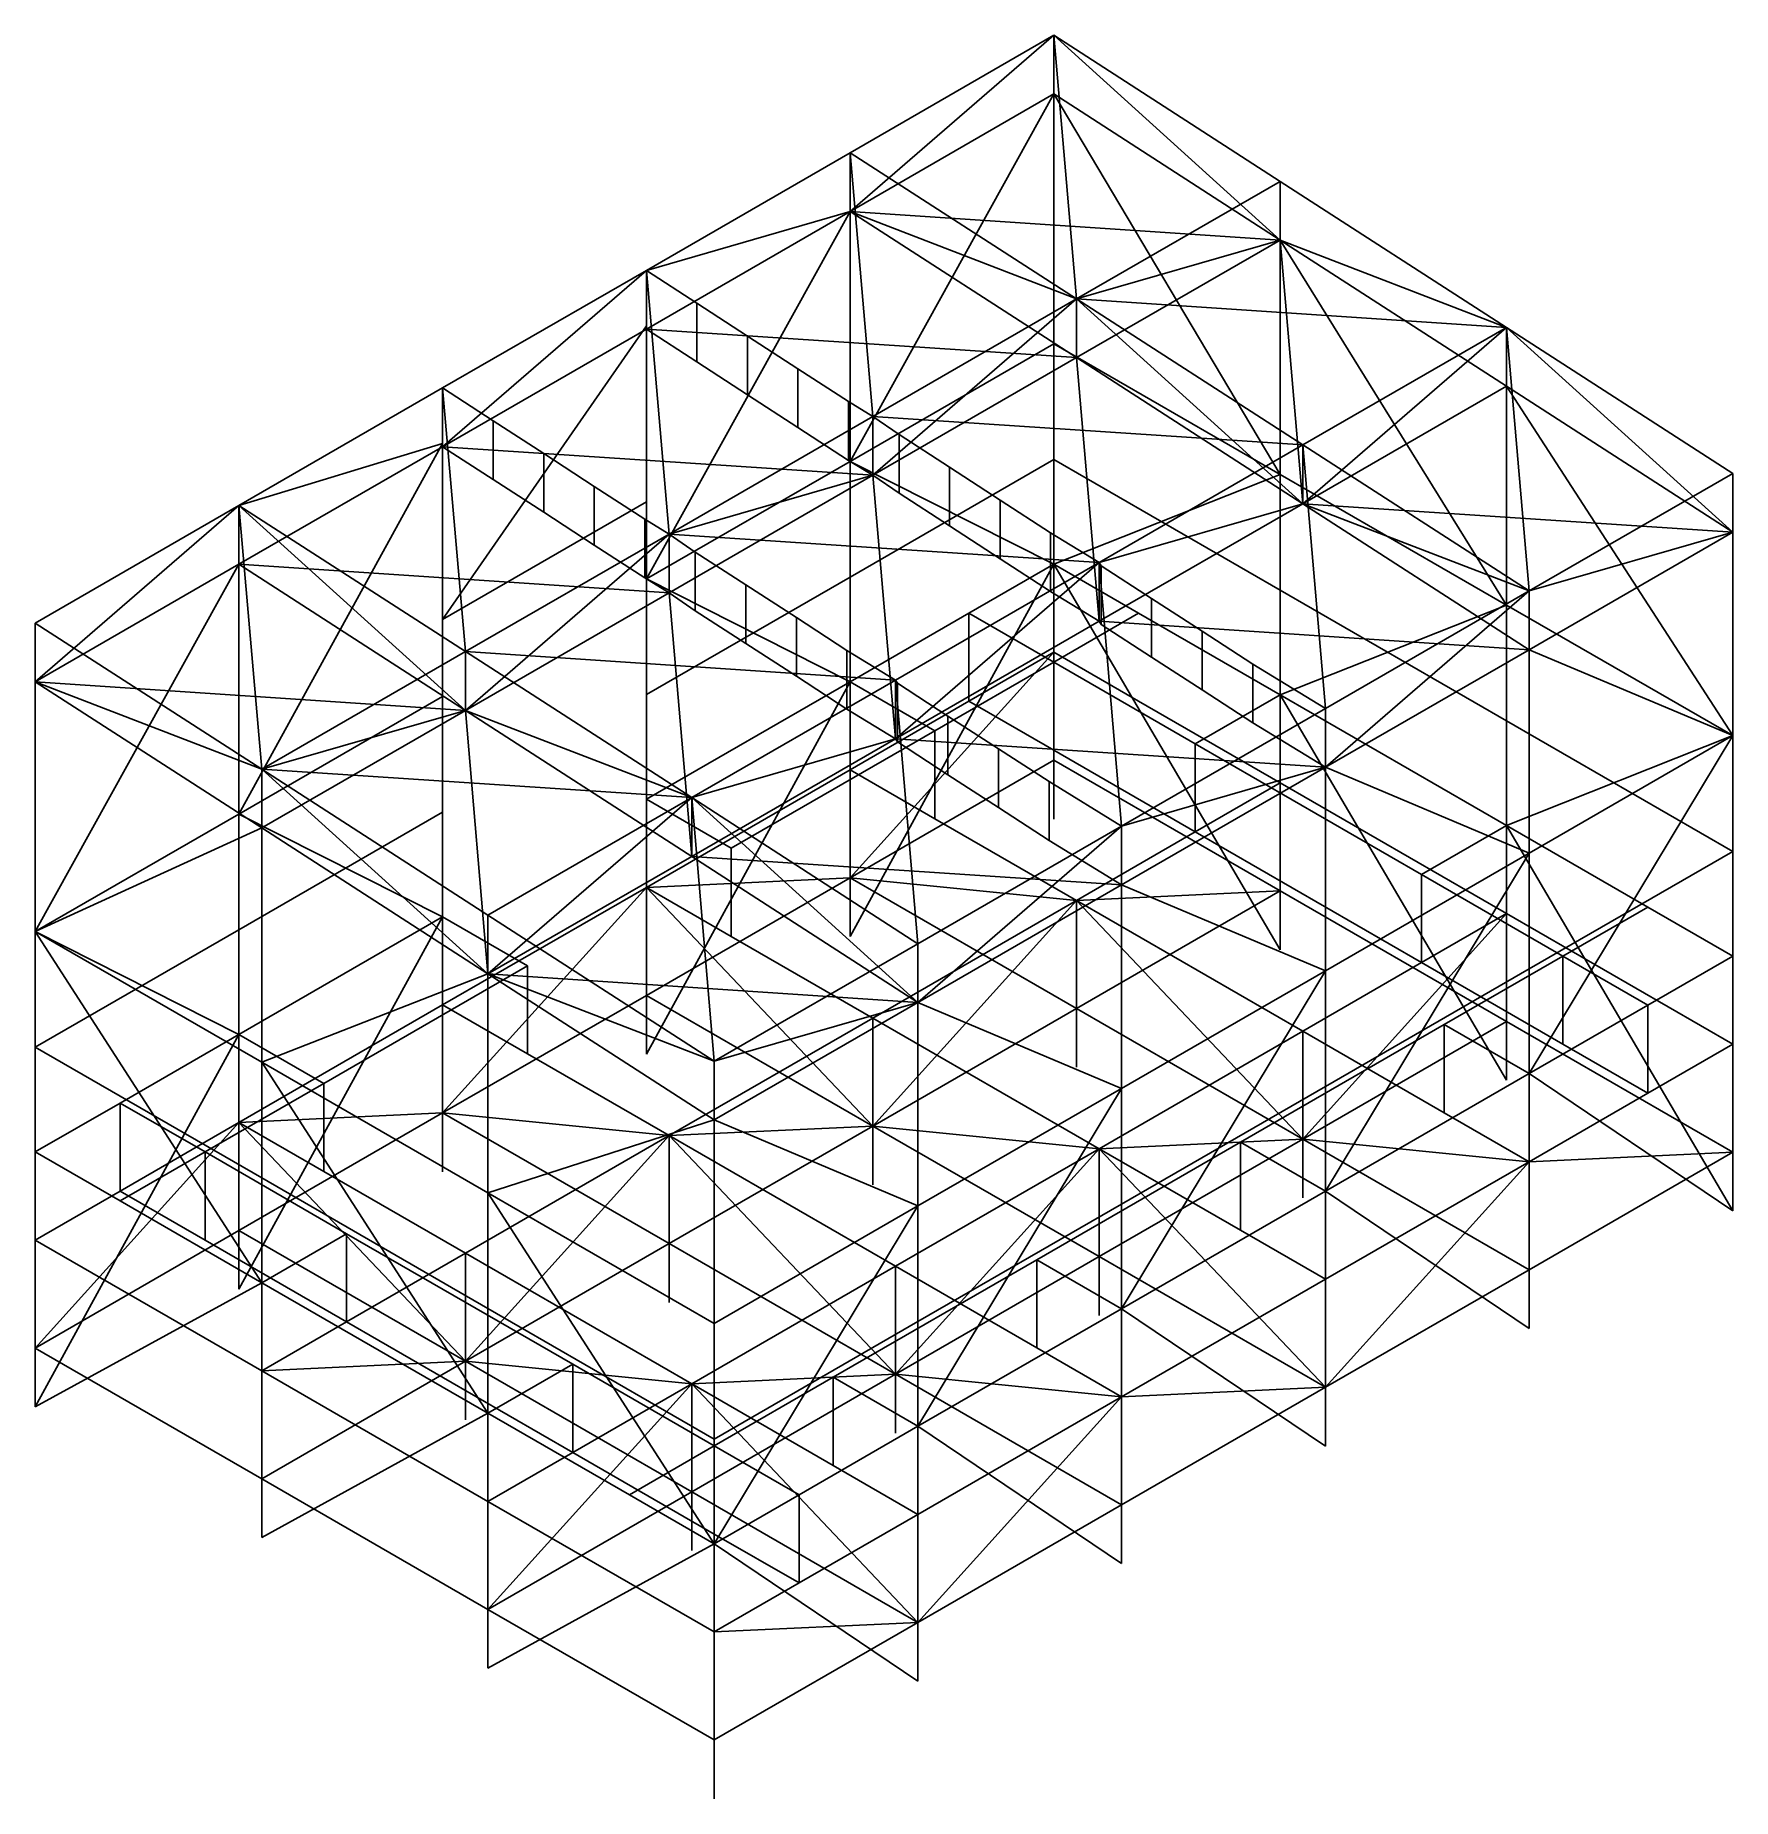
# Model space of a CAD drawing. Header units: millimetres. Extents: x -4330 to 4330, y -4500 to 4500.
import ezdxf

# ---------------------------------------------------------------- set-up
doc = ezdxf.new("R2010")
doc.units = ezdxf.units.MM
doc.layers.add('PIPES', color=5, linetype='CONTINUOUS')

msp = doc.modelspace()

# ---------------------------------------------------------------- linework, layer by layer
at = {"layer": 'PIPES'}
for p, q in [((-173.205081, 3900.005), (866.025404, 4500.005)), ((-173.205081, 3600.385), (866.025404, 4500.005)), ((2021.303292, 3754.285), (866.025404, 4500.005)), ((866.025404, 4200.385), (866.025404, 4500.005)), ((2021.303292, 3454.665), (866.025404, 4500.005)), ((982.081468, 3154.29), (866.025404, 4500.005)), ((-173.205081, 3600.385), (866.025404, 4200.385)), ((866.025404, 4200.385), (-173.205081, 2325.535)), ((866.025404, 2925.535), (866.025404, 4200.385)), ((2021.303292, 3454.665), (866.025404, 4200.385)), ((866.025404, 4200.385), (2021.303292, 2258.535)), ((-1212.435565, 3300.005), (-173.205081, 3900.005)), ((-173.205081, 3600.385), (-173.205081, 3900.005)), ((982.081468, 3154.29), (-173.205081, 3900.005)), ((-57.157677, 2554.285), (-173.205081, 3900.005)), ((982.081468, 3154.29), (2021.303292, 3754.285)), ((3175.715156, 3009.055), (2021.303292, 3754.285)), ((2021.303292, 3454.665), (2021.303292, 3754.285)), ((-1212.435565, 3000.385), (-173.205081, 3600.385)), ((-173.205081, 3600.385), (-1212.435565, 1725.535)), ((-1212.435565, 3300.005), (-173.205081, 3600.385)), ((-173.205081, 2325.535), (-173.205081, 3600.385)), ((982.081468, 2854.67), (-173.205081, 3600.385)), ((982.081468, 3154.29), (-173.205081, 3600.385)), ((2021.303292, 3454.665), (-173.205081, 3600.385)), ((982.081468, 2854.67), (2021.303292, 3454.665)), ((982.081468, 3154.29), (2021.303292, 3454.665)), ((2021.303292, 2258.535), (2021.303292, 3454.665)), ((3175.715156, 2709.435), (2021.303292, 3454.665)), ((2021.303292, 3454.665), (3175.715156, 1592.035)), ((3175.715156, 3009.055), (2021.303292, 3454.665)), ((2136.493331, 2109.44), (2021.303292, 3454.665)), ((-2251.66605, 2700.005), (-1212.435565, 3300.005)), ((-2251.66605, 2400.385), (-1212.435565, 3300.005)), ((-1212.435565, 3016.595), (-1212.435565, 3300.005)), ((-954.637123, 3132.565), (-1212.435565, 3300.005)), ((-1096.388161, 1954.285), (-1212.435565, 3300.005)), ((-57.157677, 2554.285), (982.081468, 3154.29)), ((-57.157677, 2254.665), (982.081468, 3154.29)), ((982.081468, 2854.67), (982.081468, 3154.29)), ((2136.493331, 2409.06), (982.081468, 3154.29)), ((2136.493331, 2109.44), (982.081468, 3154.29)), ((3175.715156, 3009.055), (982.081468, 3154.29)), ((-696.838681, 2965.125), (-954.637123, 3132.565)), ((-954.637123, 3132.565), (-954.637123, 2832.945)), ((-1212.435565, 3016.595), (-2251.66605, 1519.155)), ((-2251.66605, 2400.385), (-1212.435565, 3000.385)), ((-1212.435565, 3000.385), (-1212.435565, 3016.595)), ((-1212.435565, 2119.155), (-1212.435565, 3000.385)), ((-954.637123, 2832.945), (-1212.435565, 3000.385)), ((982.081468, 2854.67), (-1212.435565, 3000.385)), ((2136.493331, 2409.06), (3175.715156, 3009.055)), ((3175.715156, 3009.055), (2136.493331, 2109.44)), ((4330.127019, 2263.835), (3175.715156, 3009.055)), ((3175.715156, 2709.435), (3175.715156, 3009.055)), ((4330.127019, 1964.215), (3175.715156, 3009.055)), ((3290.905195, 1663.84), (3175.715156, 3009.055)), ((-439.031578, 2797.68), (-696.838681, 2965.125)), ((-696.838681, 2965.125), (-696.838681, 2665.505)), ((-173.205081, 2325.535), (866.025404, 2925.535)), ((866.025404, 2335.105), (866.025404, 2925.535)), ((2021.303292, 2258.535), (866.025404, 2925.535)), ((-696.838681, 2665.505), (-954.637123, 2832.945)), ((-181.233136, 2630.24), (-439.031578, 2797.68)), ((-439.031578, 2797.68), (-439.031578, 2498.06)), ((-57.157677, 2254.665), (982.081468, 2854.67)), ((2136.493331, 2109.44), (982.081468, 2854.67)), ((1097.254187, 1509.435), (982.081468, 2854.67)), ((-3290.896534, 2100.005), (-2251.66605, 2700.005)), ((-2251.66605, 2416.595), (-2251.66605, 2700.005)), ((-1993.867608, 2532.565), (-2251.66605, 2700.005)), ((-2135.618646, 1354.285), (-2251.66605, 2700.005)), ((2136.493331, 2109.44), (3175.715156, 2709.435)), ((3175.715156, 1592.035), (3175.715156, 2709.435)), ((4330.127019, 1964.215), (3175.715156, 2709.435)), ((3175.715156, 2709.435), (4330.127019, 925.535)), ((-439.031578, 2498.06), (-696.838681, 2665.505)), ((-181.233136, 2630.24), (-181.233136, 2330.62)), ((-57.157677, 2554.285), (-181.233136, 2630.24)), ((-1736.069165, 2365.125), (-1993.867608, 2532.565)), ((-1993.867608, 2532.565), (-1993.867608, 2232.945)), ((-1096.388161, 1954.285), (-57.157677, 2554.285)), ((76.565306, 2462.81), (-57.157677, 2554.285)), ((-57.157677, 2254.665), (-57.157677, 2554.285)), ((2136.493331, 2409.06), (-57.157677, 2554.285)), ((-181.233136, 2330.62), (-439.031578, 2498.06)), ((334.363748, 2295.37), (76.565306, 2462.81)), ((76.565306, 2462.81), (76.565306, 2163.18)), ((-2251.66605, 2416.595), (-3290.896534, 525.535)), ((-3290.896534, 2100.005), (-2251.66605, 2416.595)), ((-3290.896534, 1800.385), (-2251.66605, 2400.385)), ((-2251.66605, 2400.385), (-2251.66605, 2416.595)), ((-2251.66605, 1519.155), (-2251.66605, 2400.385)), ((-1993.867608, 2232.945), (-2251.66605, 2400.385)), ((-57.157677, 2254.665), (-2251.66605, 2400.385)), ((-1478.262063, 2197.68), (-1736.069165, 2365.125)), ((-1736.069165, 2365.125), (-1736.069165, 2065.505)), ((1097.254187, 1809.055), (2136.493331, 2409.06)), ((2136.493331, 2109.44), (2136.493331, 2409.06)), ((3290.905195, 1663.84), (2136.493331, 2409.06)), ((2251.66605, 1063.835), (2136.493331, 2409.06)), ((-1212.435565, 1725.535), (-173.205081, 2325.535)), ((-1096.388161, 1654.665), (-57.157677, 2254.665)), ((-1096.388161, 1954.285), (-57.157677, 2254.665)), ((-57.157677, 2254.665), (-181.233136, 2330.62)), ((-173.205081, 1735.105), (866.025404, 2335.105)), ((-173.205081, 1735.105), (-173.205081, 2325.535)), ((-173.205081, 2325.535), (866.025404, 1800.675)), ((76.565306, 2163.18), (-57.157677, 2254.665)), ((58.023702, 909.435), (-57.157677, 2254.665)), ((592.16219, 2127.93), (334.363748, 2295.37)), ((334.363748, 2295.37), (334.363748, 1995.75)), ((866.025404, 1800.675), (866.025404, 2335.105)), ((2021.303292, 1668.105), (866.025404, 2335.105)), ((2021.303292, 2258.535), (866.025404, 1800.675)), ((2021.303292, 1668.105), (2021.303292, 2258.535)), ((3175.715156, 1592.035), (2021.303292, 2258.535)), ((3290.905195, 1663.84), (4330.127019, 2263.835)), ((4330.127019, 1964.215), (4330.127019, 2263.835)), ((-1736.069165, 2065.505), (-1993.867608, 2232.945)), ((-1220.463621, 2030.24), (-1478.262063, 2197.68)), ((-1478.262063, 2197.68), (-1478.262063, 1898.06)), ((334.363748, 1995.75), (76.565306, 2163.18)), ((-4330.127019, 1500.005), (-3290.896534, 2100.005)), ((-4330.127019, 1200.385), (-3290.896534, 2100.005)), ((-3290.896534, 1800.385), (-3290.896534, 2100.005)), ((-2135.618646, 1354.285), (-3290.896534, 2100.005)), ((-2135.618646, 1054.665), (-3290.896534, 2100.005)), ((-3174.84913, 754.285), (-3290.896534, 2100.005)), ((-2251.66605, 1519.155), (-1212.435565, 2119.155)), ((-1212.435565, 1725.535), (-1212.435565, 2119.155)), ((849.969293, 1960.485), (592.16219, 2127.93)), ((592.16219, 2127.93), (592.16219, 1828.31)), ((1097.254187, 1509.435), (2136.493331, 2109.44)), ((1097.254187, 1809.055), (2136.493331, 2109.44)), ((3290.905195, 1364.22), (2136.493331, 2109.44)), ((3290.905195, 1663.84), (2136.493331, 2109.44)), ((4330.127019, 1964.215), (2136.493331, 2109.44)), ((-1478.262063, 1898.06), (-1736.069165, 2065.505)), ((-1220.463621, 2030.24), (-1220.463621, 1730.62)), ((-1096.388161, 1954.285), (-1220.463621, 2030.24)), ((592.16219, 1828.31), (334.363748, 1995.75)), ((-2135.618646, 1354.285), (-1096.388161, 1954.285)), ((-2135.618646, 1054.665), (-1096.388161, 1954.285)), ((-1220.463621, 1730.62), (-1478.262063, 1898.06)), ((-962.665179, 1862.81), (-1096.388161, 1954.285)), ((-1096.388161, 1654.665), (-1096.388161, 1954.285)), ((1097.254187, 1809.055), (-1096.388161, 1954.285)), ((849.969293, 1960.485), (849.969293, 1660.865)), ((1097.254187, 1809.055), (849.969293, 1960.485)), ((3290.905195, 1364.22), (4330.127019, 1964.215)), ((3290.905195, 1663.84), (4330.127019, 1964.215)), ((4330.127019, 925.535), (4330.127019, 1964.215)), ((-4330.127019, 1200.385), (-3290.896534, 1800.385)), ((-3290.896534, 1800.385), (-4330.127019, -74.465)), ((-3290.896534, 525.535), (-3290.896534, 1800.385)), ((-2135.618646, 1054.665), (-3290.896534, 1800.385)), ((-1096.388161, 1654.665), (-3290.896534, 1800.385)), ((-704.866736, 1695.37), (-962.665179, 1862.81)), ((-962.665179, 1862.81), (-962.665179, 1563.18)), ((-173.205081, -100.005), (866.025404, 1800.675)), ((58.023702, 1209.055), (1097.254187, 1809.055)), ((58.023702, 909.435), (1097.254187, 1809.055)), ((866.025404, 1800.675), (433.012702, 1550.675)), ((849.969293, 1660.865), (592.16219, 1828.31)), ((866.025404, 1351.059), (866.025404, 1800.675)), ((866.025404, 1800.675), (2021.303292, -167.005)), ((1299.038106, 1550.675), (866.025404, 1800.675)), ((1107.767735, 1793.045), (1097.254187, 1809.055)), ((1097.254187, 1509.435), (1097.254187, 1809.055)), ((1212.435565, 463.835), (1097.254187, 1809.055)), ((-1096.388161, 1654.665), (-1220.463621, 1730.62)), ((-1212.435565, 1135.105), (-173.205081, 1735.105)), ((-1212.435565, 1135.105), (-1212.435565, 1725.535)), ((-1212.435565, 1725.535), (-173.205081, 1200.675)), ((-173.205081, 1200.675), (-173.205081, 1735.105)), ((1365.566177, 1625.605), (1107.767735, 1793.045)), ((1107.767735, 1793.045), (1107.767735, 1493.425)), ((-2135.618646, 1054.665), (-1096.388161, 1654.665)), ((-962.665179, 1563.18), (-1096.388161, 1654.665)), ((-981.206782, 309.435), (-1096.388161, 1654.665)), ((-447.068294, 1527.93), (-704.866736, 1695.37)), ((-704.866736, 1695.37), (-704.866736, 1395.75)), ((1097.254187, 1509.435), (849.969293, 1660.865)), ((1623.364619, 1458.165), (1365.566177, 1625.605)), ((1365.566177, 1625.605), (1365.566177, 1325.985)), ((2021.303292, 1133.675), (2021.303292, 1668.105)), ((3175.715156, 1001.605), (2021.303292, 1668.105)), ((2251.66605, 1063.835), (3290.905195, 1663.84)), ((2251.66605, 764.215), (3290.905195, 1663.84)), ((3290.905195, 1364.22), (3290.905195, 1663.84)), ((-704.866736, 1395.75), (-962.665179, 1563.18)), ((433.012702, 1550.675), (-173.205081, 1200.675)), ((433.012702, 1101.059), (433.012702, 1550.675)), ((866.025404, 1300.675), (433.012702, 1550.675)), ((866.025404, 1300.675), (1299.038106, 1550.675)), ((2021.303292, 1133.675), (1299.038106, 1550.675)), ((3175.715156, 1592.035), (2021.303292, 1133.675)), ((3175.715156, 1001.605), (3175.715156, 1592.035)), ((4330.127019, 925.535), (3175.715156, 1592.035)), ((-3174.84913, 754.285), (-4330.127019, 1500.005)), ((-4330.127019, 1200.385), (-4330.127019, 1500.005)), ((-2251.66605, 1125.535), (-2251.66605, 1519.155)), ((-189.261192, 1360.485), (-447.068294, 1527.93)), ((-447.068294, 1527.93), (-447.068294, 1228.31)), ((58.023702, 909.435), (1097.254187, 1509.435)), ((1107.767735, 1493.425), (1097.254187, 1509.435)), ((3290.905195, 1364.22), (1097.254187, 1509.435)), ((1365.566177, 1325.985), (1107.767735, 1493.425)), ((1881.163062, 1290.725), (1623.364619, 1458.165)), ((1623.364619, 1458.165), (1623.364619, 1158.545)), ((-3174.84913, 754.285), (-2135.618646, 1354.285)), ((-2135.618646, 1054.665), (-2135.618646, 1354.285)), ((-981.206782, 609.055), (-2135.618646, 1354.285)), ((58.023702, 1209.055), (-2135.618646, 1354.285)), ((-447.068294, 1228.31), (-704.866736, 1395.75)), ((-189.261192, 1360.485), (-189.261192, 1060.865)), ((58.023702, 1209.055), (-189.261192, 1360.485)), ((-173.205081, 199.996), (866.025404, 1351.059)), ((433.012702, 1101.059), (866.025404, 1351.059)), ((866.025404, 799.996), (866.025404, 1351.059)), ((1299.038106, 1101.059), (866.025404, 1351.059)), ((2251.66605, 764.215), (3290.905195, 1364.22)), ((3290.905195, 1364.22), (3290.905195, 325.54)), ((3290.905195, 1364.22), (4330.127019, 925.535)), ((259.807621, 950.675), (866.025404, 1300.675)), ((866.025404, 851.059), (866.025404, 1300.675)), ((1588.290591, 883.675), (866.025404, 1300.675)), ((1623.364619, 1158.545), (1365.566177, 1325.985)), ((1881.163062, 1290.725), (1881.163062, 991.105)), ((2251.66605, 1063.835), (1881.163062, 1290.725)), ((-4330.127019, -74.465), (-4330.127019, 1200.385)), ((-3174.84913, 454.665), (-4330.127019, 1200.385)), ((-3174.84913, 754.285), (-4330.127019, 1200.385)), ((-2135.618646, 1054.665), (-4330.127019, 1200.385)), ((-173.205081, 1200.675), (-1212.435565, 600.675)), ((-173.205081, 1200.675), (-1212.435565, -700.005)), ((-981.206782, 609.055), (58.023702, 1209.055)), ((-189.261192, 1060.865), (-447.068294, 1228.31)), ((-173.205081, 751.059), (-173.205081, 1200.675)), ((-173.205081, 1200.675), (259.807621, 950.675)), ((68.53725, 1193.045), (58.023702, 1209.055)), ((58.023702, 909.435), (58.023702, 1209.055)), ((173.205081, -136.165), (58.023702, 1209.055)), ((326.335693, 1025.605), (68.53725, 1193.045)), ((68.53725, 1193.045), (68.53725, 893.425)), ((-3290.896534, 525.535), (-2251.66605, 1125.535)), ((-2251.66605, 535.105), (-2251.66605, 1125.535)), ((-1212.435565, 600.675), (-1212.435565, 1135.105)), ((-173.205081, 751.059), (433.012702, 1101.059)), ((866.025404, 851.059), (433.012702, 1101.059)), ((2021.303292, 684.059), (1299.038106, 1101.059)), ((2021.303292, 1133.675), (1588.290591, 883.675)), ((1881.163062, 991.105), (1623.364619, 1158.545)), ((2021.303292, 684.059), (2021.303292, 1133.675)), ((3175.715156, 467.175), (2021.303292, 1133.675)), ((2021.303292, 1133.675), (3175.715156, -833.505)), ((-3174.84913, 454.665), (-2135.618646, 1054.665)), ((-3174.84913, 754.285), (-2135.618646, 1054.665)), ((-981.206782, 309.435), (-2135.618646, 1054.665)), ((-981.206782, 609.055), (-2135.618646, 1054.665)), ((-2020.437267, -290.565), (-2135.618646, 1054.665)), ((58.023702, 909.435), (-189.261192, 1060.865)), ((584.134135, 858.165), (326.335693, 1025.605)), ((326.335693, 1025.605), (326.335693, 725.985)), ((1212.435565, 463.835), (2251.66605, 1063.835)), ((2251.66605, 764.215), (1881.163062, 991.105)), ((2251.66605, 764.215), (2251.66605, 1063.835)), ((3175.715156, 467.175), (3175.715156, 1001.605)), ((4330.127019, 335.105), (3175.715156, 1001.605)), ((-981.206782, 309.435), (58.023702, 909.435)), ((-981.206782, 609.055), (58.023702, 909.435)), ((-779.422863, 350.675), (259.807621, 950.675)), ((68.53725, 893.425), (58.023702, 909.435)), ((2251.66605, 764.215), (58.023702, 909.435)), ((259.807621, 501.059), (259.807621, 950.675)), ((4330.127019, 925.535), (3175.715156, 467.175)), ((4330.127019, 925.535), (3290.896534, -799.325)), ((3290.905195, 325.54), (4330.127019, 925.535)), ((4330.127019, 335.105), (4330.127019, 925.535)), ((326.335693, 725.985), (68.53725, 893.425)), ((841.932577, 690.725), (584.134135, 858.165)), ((584.134135, 858.165), (584.134135, 558.545)), ((1588.290591, 434.059), (866.025404, 851.059)), ((1588.290591, 434.059), (1588.290591, 883.675)), ((2742.702454, 217.175), (1588.290591, 883.675)), ((-2020.437267, 9.055), (-3174.84913, 754.285)), ((-3174.84913, 454.665), (-3174.84913, 754.285)), ((-2020.437267, -290.565), (-3174.84913, 754.285)), ((-981.206782, 609.055), (-3174.84913, 754.285)), ((-1212.435565, 151.059), (-173.205081, 751.059)), ((-173.205081, 199.996), (866.025404, 799.996)), ((-173.205081, 199.996), (-173.205081, 751.059)), ((-173.205081, 751.059), (259.807621, 501.059)), ((584.134135, 558.545), (326.335693, 725.985)), ((866.025404, 499.995), (866.025404, 799.996)), ((2021.303292, 132.996), (866.025404, 799.996)), ((1212.435565, 164.215), (2251.66605, 764.215)), ((1212.435565, 463.835), (2251.66605, 764.215)), ((2251.66605, 764.215), (2251.66605, -274.465)), ((2251.66605, 764.215), (3290.905195, 325.54)), ((841.932577, 690.725), (841.932577, 391.105)), ((1212.435565, 463.835), (841.932577, 690.725)), ((1588.290591, 434.059), (2021.303292, 684.059)), ((2021.303292, 132.996), (2021.303292, 684.059)), ((3175.715156, 17.559), (2021.303292, 684.059)), ((-2020.437267, 9.055), (-981.206782, 609.055)), ((-2020.437267, -290.565), (-981.206782, 609.055)), ((-1212.435565, 151.059), (-1212.435565, 600.675)), ((-1212.435565, 600.675), (-779.422863, 350.675)), ((-981.206782, 309.435), (-981.206782, 609.055)), ((-981.206782, 609.055), (173.205081, -136.165)), ((173.205081, -435.785), (-981.206782, 609.055)), ((-866.025404, -736.165), (-981.206782, 609.055)), ((841.932577, 391.105), (584.134135, 558.545)), ((-4330.127019, -74.465), (-3290.896534, 525.535)), ((-3174.84913, 454.665), (-4330.127019, -74.465)), ((-3290.896534, -64.895), (-2251.66605, 535.105)), ((-3290.896534, -64.895), (-3290.896534, 525.535)), ((-3290.896534, 525.535), (-2251.66605, 0.675)), ((-3174.84913, -741.465), (-3174.84913, 454.665)), ((-2020.437267, -290.565), (-3174.84913, 454.665)), ((-2251.66605, 0.675), (-2251.66605, 535.105)), ((173.205081, -136.165), (1212.435565, 463.835)), ((173.205081, -435.785), (1212.435565, 463.835)), ((259.807621, 501.059), (982.072808, 84.059)), ((1212.435565, 164.215), (1212.435565, 463.835)), ((3175.715156, 467.175), (2742.702454, 217.175)), ((3175.715156, 17.559), (3175.715156, 467.175)), ((3175.715156, 467.175), (4330.127019, -1500.005)), ((3897.114317, 50.675), (3175.715156, 467.175)), ((1212.435565, 164.215), (841.932577, 391.105)), ((982.072808, 84.059), (1588.290591, 434.059)), ((2742.702454, -232.441), (1588.290591, 434.059)), ((-2020.437267, -290.565), (-981.206782, 309.435)), ((173.205081, -435.785), (-981.206782, 309.435)), ((1212.435565, 164.215), (-981.206782, 309.435)), ((-779.422863, -98.941), (-779.422863, 350.675)), ((2251.66605, -274.465), (3290.905195, 325.54)), ((3290.905195, 325.54), (2251.66605, -1399.325)), ((3290.896534, -264.895), (4330.127019, 335.105)), ((3290.905195, 325.54), (3290.896534, -264.895)), ((4330.127019, -199.325), (4330.127019, 335.105)), ((-1212.435565, -400.004), (-173.205081, 199.996)), ((-1212.435565, 151.059), (-173.205081, 199.996)), ((-173.205081, -100.005), (-173.205081, 199.996)), ((982.072808, -467.004), (-173.205081, 199.996)), ((982.072808, 84.059), (-173.205081, 199.996)), ((2742.702454, -232.441), (2742.702454, 217.175)), ((3464.101615, -199.325), (2742.702454, 217.175)), ((-2251.66605, -448.941), (-1212.435565, 151.059)), ((-2251.66605, -1000.004), (-1212.435565, 151.059)), ((-1212.435565, -400.004), (-1212.435565, 151.059)), ((-1212.435565, 151.059), (-779.422863, -98.941)), ((-57.157677, -1067.004), (-1212.435565, 151.059)), ((173.205081, -435.785), (1212.435565, 164.215)), ((982.072808, -467.004), (2021.303292, 132.996)), ((982.072808, 84.059), (2021.303292, 132.996)), ((1212.435565, 164.215), (1212.435565, -874.465)), ((1212.435565, 164.215), (2251.66605, -274.465)), ((2021.303292, -167.005), (2021.303292, 132.996)), ((3175.715156, -533.504), (2021.303292, 132.996)), ((-2251.66605, 0.675), (-3290.896534, -599.325)), ((-2251.66605, 0.675), (-3290.896534, -1900.005)), ((-2251.66605, -448.941), (-2251.66605, 0.675)), ((-2251.66605, 0.675), (-1818.653348, -249.325)), ((-866.025404, -736.165), (-2020.437267, 9.055)), ((-2020.437267, -290.565), (-2020.437267, 9.055)), ((-57.157677, -515.941), (982.072808, 84.059)), ((-57.157677, -1067.004), (982.072808, 84.059)), ((982.072808, -467.004), (982.072808, 84.059)), ((2136.484671, -582.441), (982.072808, 84.059)), ((2136.484671, -1133.504), (982.072808, 84.059)), ((2136.484671, -1133.504), (3175.715156, 17.559)), ((2742.702454, -232.441), (3175.715156, 17.559)), ((3175.715156, -533.504), (3175.715156, 17.559)), ((4330.127019, -648.941), (3175.715156, 17.559)), ((3897.114317, 50.675), (3464.101615, -199.325)), ((4330.127019, -199.325), (3897.114317, 50.675)), ((-4330.127019, -664.895), (-3290.896534, -64.895)), ((-4330.127019, -664.895), (-4330.127019, -74.465)), ((-3174.84913, -741.465), (-4330.127019, -74.465)), ((-4330.127019, -74.465), (-3174.84913, -1866.325)), ((-4330.127019, -74.465), (-3290.896534, -599.325)), ((-3290.896534, -599.325), (-3290.896534, -64.895)), ((-866.025404, -736.165), (173.205081, -136.165)), ((-779.422863, -98.941), (-57.157677, -515.941)), ((173.205081, -435.785), (173.205081, -136.165)), ((-2857.883832, -849.325), (-1818.653348, -249.325)), ((-1818.653348, -698.941), (-1818.653348, -249.325)), ((2136.484671, -582.441), (2742.702454, -232.441)), ((2251.66605, -864.895), (3290.896534, -264.895)), ((3464.101615, -648.941), (2742.702454, -232.441)), ((2857.883832, -549.325), (3464.101615, -199.325)), ((3290.896534, -264.895), (3290.896534, -799.325)), ((3897.114317, -449.325), (3464.101615, -199.325)), ((3464.101615, -648.941), (3464.101615, -199.325)), ((4330.127019, -199.325), (3897.114317, -449.325)), ((4330.127019, -648.941), (4330.127019, -199.325)), ((-2020.437267, -290.565), (-3174.84913, -741.465)), ((-2020.437267, -1407.965), (-2020.437267, -290.565)), ((-866.025404, -1035.785), (-2020.437267, -290.565)), ((-866.025404, -736.165), (-2020.437267, -290.565)), ((173.205081, -435.785), (-2020.437267, -290.565)), ((1212.435565, -874.465), (2251.66605, -274.465)), ((2251.66605, -274.465), (1212.435565, -1999.325)), ((2251.66605, -274.465), (2251.66605, -864.895)), ((-3290.896534, -1048.941), (-2251.66605, -448.941)), ((-2251.66605, -1000.004), (-1212.435565, -400.004)), ((-2251.66605, -1000.004), (-2251.66605, -448.941)), ((-2251.66605, -448.941), (-1818.653348, -698.941)), ((-1212.435565, -700.005), (-1212.435565, -400.004)), ((-57.157677, -1067.004), (-1212.435565, -400.004)), ((-866.025404, -1035.785), (173.205081, -435.785)), ((-866.025404, -736.165), (173.205081, -435.785)), ((173.205081, -435.785), (173.205081, -1474.465)), ((173.205081, -435.785), (1212.435565, -874.465)), ((3290.896534, -799.325), (3897.114317, -449.325)), ((3897.114317, -898.941), (3897.114317, -449.325)), ((-1096.388161, -1115.941), (-57.157677, -515.941)), ((-57.157677, -1067.004), (982.072808, -467.004)), ((-57.157677, -1067.004), (-57.157677, -515.941)), ((1097.254187, -1182.441), (-57.157677, -515.941)), ((982.072808, -767.005), (982.072808, -467.004)), ((2136.484671, -1133.504), (982.072808, -467.004)), ((2136.484671, -1133.504), (3175.715156, -533.504)), ((3175.715156, -833.505), (3175.715156, -533.504)), ((4330.127019, -1200.004), (3175.715156, -533.504)), ((-3290.896534, -599.325), (-4330.127019, -2500.005)), ((-3290.896534, -599.325), (-3897.113451, -949.3245)), ((-3290.896534, -1048.941), (-3290.896534, -599.325)), ((-3290.896534, -599.325), (-2857.883832, -849.325)), ((1097.254187, -1182.441), (2136.484671, -582.441)), ((1818.653348, -1149.325), (2857.883832, -549.325)), ((2136.484671, -1133.504), (2136.484671, -582.441)), ((2857.883832, -998.941), (2136.484671, -582.441)), ((3290.896534, -799.325), (2857.883832, -549.325)), ((2857.883832, -549.325), (2857.883832, -998.941)), ((-4330.127019, -1199.325), (-4330.127019, -664.895)), ((-3174.84913, -1331.895), (-4330.127019, -664.895)), ((-1818.653348, -698.941), (-1096.388161, -1115.941)), ((3897.114317, -898.941), (3464.101615, -648.941)), ((3897.114317, -898.941), (4330.127019, -648.941)), ((4330.127019, -1200.004), (4330.127019, -648.941)), ((-3174.84913, -1331.895), (-3174.84913, -741.465)), ((-2020.437267, -1407.965), (-3174.84913, -741.465)), ((-3174.84913, -741.465), (-2020.437267, -2532.825)), ((-866.025404, -1035.785), (-866.025404, -736.165)), ((2251.66605, -1399.325), (3290.896534, -799.325)), ((3290.896534, -799.325), (3290.896534, -1248.941)), ((3290.896534, -799.325), (4330.127019, -1500.005)), ((-3464.100749, -1199.3245), (-2857.883832, -849.325)), ((-2857.883832, -1298.941), (-2857.883832, -849.325)), ((173.205081, -1474.465), (1212.435565, -874.465)), ((1212.435565, -874.465), (173.205081, -2599.325)), ((1212.435565, -1464.895), (2251.66605, -864.895)), ((1212.435565, -874.465), (1212.435565, -1464.895)), ((2251.66605, -864.895), (2251.66605, -1399.325)), ((3290.896534, -1248.941), (3897.114317, -898.941)), ((-3897.113451, -949.3245), (-4330.127019, -1199.325)), ((-3897.113451, -1398.9405), (-3897.113451, -949.3245)), ((-3464.100749, -1199.3245), (-3897.113451, -949.3245)), ((-4330.127019, -2200.004), (-3290.896534, -1048.941)), ((-3897.113451, -1398.9405), (-3290.896534, -1048.941)), ((-3290.896534, -1600.004), (-2251.66605, -1000.004)), ((-3290.896534, -1048.941), (-2251.66605, -1000.004)), ((-3290.896534, -1600.004), (-3290.896534, -1048.941)), ((-3290.896534, -1048.941), (-2857.883832, -1298.941)), ((-2135.618646, -2267.004), (-3290.896534, -1048.941)), ((-2251.66605, -1300.005), (-2251.66605, -1000.004)), ((-1096.388161, -1667.004), (-2251.66605, -1000.004)), ((-1096.388161, -1115.941), (-2251.66605, -1000.004)), ((-866.025404, -1035.785), (-2020.437267, -1407.965)), ((-1096.388161, -1667.004), (-57.157677, -1067.004)), ((-1096.388161, -1115.941), (-57.157677, -1067.004)), ((-866.025404, -2074.465), (-866.025404, -1035.785)), ((-866.025404, -1035.785), (173.205081, -1474.465)), ((-57.157677, -1367.005), (-57.157677, -1067.004)), ((1097.254187, -1733.504), (-57.157677, -1067.004)), ((1097.254187, -1182.441), (-57.157677, -1067.004)), ((3290.896534, -1248.941), (2857.883832, -998.941)), ((-2135.618646, -1715.941), (-1096.388161, -1115.941)), ((-2135.618646, -2267.004), (-1096.388161, -1115.941)), ((-1096.388161, -1667.004), (-1096.388161, -1115.941)), ((58.023702, -1782.441), (-1096.388161, -1115.941)), ((58.023702, -2333.504), (-1096.388161, -1115.941)), ((779.422863, -1749.325), (1818.653348, -1149.325)), ((1097.254187, -1733.504), (2136.484671, -1133.504)), ((1097.254187, -1182.441), (2136.484671, -1133.504)), ((2251.66605, -1399.325), (1818.653348, -1149.325)), ((1818.653348, -1149.325), (1818.653348, -1598.941)), ((2136.484671, -1433.505), (2136.484671, -1133.504)), ((3290.896534, -1800.004), (2136.484671, -1133.504)), ((3290.896534, -1248.941), (2136.484671, -1133.504)), ((-4330.127019, -1648.941), (-4330.127019, -1199.325)), ((-3897.114317, -1449.325), (-4330.127019, -1199.325)), ((-3464.100749, -1199.3245), (-3897.114317, -1449.325)), ((-3464.100749, -1648.9405), (-3464.100749, -1199.3245)), ((-2741.835562, -1616.3245), (-3464.100749, -1199.3245)), ((58.023702, -1782.441), (1097.254187, -1182.441)), ((58.023702, -2333.504), (1097.254187, -1182.441)), ((1097.254187, -1733.504), (1097.254187, -1182.441)), ((2251.66605, -2400.004), (1097.254187, -1182.441)), ((1818.653348, -1598.941), (1097.254187, -1182.441)), ((2251.66605, -1848.941), (3290.896534, -1248.941)), ((2251.66605, -2400.004), (3290.896534, -1248.941)), ((3290.896534, -1800.004), (4330.127019, -1200.004)), ((3290.896534, -1248.941), (4330.127019, -1200.004)), ((3290.896534, -1800.004), (3290.896534, -1248.941)), ((4330.127019, -1500.005), (4330.127019, -1200.004)), ((-3174.84913, -1866.325), (-3174.84913, -1331.895)), ((-2020.437267, -1998.395), (-3174.84913, -1331.895)), ((-2857.883832, -1298.941), (-2135.618646, -1715.941)), ((-4330.127019, -1648.941), (-3897.113451, -1398.9405)), ((-3464.100749, -1648.9405), (-3897.113451, -1398.9405)), ((-2020.437267, -1998.395), (-2020.437267, -1407.965)), ((-866.025404, -2074.465), (-2020.437267, -1407.965)), ((-2020.437267, -1407.965), (-866.025404, -3199.325)), ((1212.435565, -1999.325), (2251.66605, -1399.325)), ((2251.66605, -1399.325), (2251.66605, -1848.941)), ((2251.66605, -1399.325), (3290.896534, -2100.005)), ((-3174.84913, -1866.325), (-3897.114317, -1449.325)), ((-866.025404, -2074.465), (173.205081, -1474.465)), ((173.205081, -1474.465), (-866.025404, -3199.325)), ((173.205081, -2064.895), (1212.435565, -1464.895)), ((173.205081, -1474.465), (173.205081, -2064.895)), ((1212.435565, -1464.895), (1212.435565, -1999.325)), ((-4330.127019, -2200.004), (-3290.896534, -1600.004)), ((-3290.896534, -1900.005), (-3290.896534, -1600.004)), ((-2135.618646, -2267.004), (-3290.896534, -1600.004)), ((-3174.84913, -1866.325), (-2741.835562, -1616.3245)), ((-2741.835562, -2065.9405), (-2741.835562, -1616.3245)), ((-1587.423699, -2282.8245), (-2741.835562, -1616.3245)), ((2251.66605, -1848.941), (1818.653348, -1598.941)), ((-4330.127019, -2200.004), (-4330.127019, -1648.941)), ((-3897.114317, -1898.941), (-4330.127019, -1648.941)), ((-2741.835562, -2065.9405), (-3464.100749, -1648.9405)), ((-2135.618646, -2267.004), (-1096.388161, -1667.004)), ((-1096.388161, -1967.005), (-1096.388161, -1667.004)), ((58.023702, -2333.504), (-1096.388161, -1667.004)), ((-2741.835562, -2065.9405), (-2135.618646, -1715.941)), ((-2135.618646, -2267.004), (-2135.618646, -1715.941)), ((-981.206782, -2382.441), (-2135.618646, -1715.941)), ((-981.206782, -2382.441), (58.023702, -1782.441)), ((-259.807621, -2349.325), (779.422863, -1749.325)), ((58.023702, -2333.504), (1097.254187, -1733.504)), ((58.023702, -2333.504), (58.023702, -1782.441)), ((779.422863, -2198.941), (58.023702, -1782.441)), ((1212.435565, -1999.325), (779.422863, -1749.325)), ((779.422863, -1749.325), (779.422863, -2198.941)), ((1097.254187, -2033.505), (1097.254187, -1733.504)), ((2251.66605, -2400.004), (1097.254187, -1733.504)), ((-3174.84913, -1866.325), (-4330.127019, -2500.005)), ((-3174.84913, -2315.941), (-3174.84913, -1866.325)), ((-2020.437267, -2532.825), (-3174.84913, -1866.325)), ((1212.435565, -2448.941), (2251.66605, -1848.941)), ((2251.66605, -2400.004), (3290.896534, -1800.004)), ((2251.66605, -2400.004), (2251.66605, -1848.941)), ((3290.896534, -2100.005), (3290.896534, -1800.004)), ((-3174.84913, -2315.941), (-3897.114317, -1898.941)), ((-3174.84913, -2315.941), (-2741.835562, -2065.9405)), ((-1587.423699, -2732.4405), (-2741.835562, -2065.9405)), ((-2020.437267, -2532.825), (-2020.437267, -1998.395)), ((-866.025404, -2664.895), (-2020.437267, -1998.395)), ((-866.025404, -2664.895), (173.205081, -2064.895)), ((173.205081, -2599.325), (1212.435565, -1999.325)), ((173.205081, -2064.895), (173.205081, -2599.325)), ((1212.435565, -1999.325), (1212.435565, -2448.941)), ((1212.435565, -1999.325), (2251.66605, -2700.005)), ((-866.025404, -2664.895), (-866.025404, -2074.465)), ((-4330.127019, -2500.005), (-4330.127019, -2200.004)), ((-3174.84913, -2867.004), (-4330.127019, -2200.004)), ((1212.435565, -2448.941), (779.422863, -2198.941)), ((-3174.84913, -2867.004), (-2135.618646, -2267.004)), ((-3174.84913, -2315.941), (-2135.618646, -2267.004)), ((-3174.84913, -2867.004), (-3174.84913, -2315.941)), ((-2020.437267, -2982.441), (-3174.84913, -2315.941)), ((-2135.618646, -2567.005), (-2135.618646, -2267.004)), ((-981.206782, -2933.504), (-2135.618646, -2267.004)), ((-981.206782, -2382.441), (-2135.618646, -2267.004)), ((-2020.437267, -2532.825), (-1587.423699, -2282.8245)), ((-1587.423699, -2732.4405), (-1587.423699, -2282.8245)), ((-866.024538, -2699.3245), (-1587.423699, -2282.8245)), ((-981.206782, -2933.504), (58.023702, -2333.504)), ((-981.206782, -2382.441), (58.023702, -2333.504)), ((58.023702, -2633.505), (58.023702, -2333.504)), ((1212.435565, -3000.004), (58.023702, -2333.504)), ((1212.435565, -2448.941), (58.023702, -2333.504)), ((-2020.437267, -3533.504), (-981.206782, -2382.441)), ((-1587.423699, -2732.4405), (-981.206782, -2382.441)), ((-981.206782, -2933.504), (-981.206782, -2382.441)), ((173.205081, -3600.004), (-981.206782, -2382.441)), ((-259.807621, -2798.941), (-981.206782, -2382.441)), ((-866.024538, -2699.3245), (-259.807621, -2349.325)), ((173.205081, -2599.325), (-259.807621, -2349.325)), ((-259.807621, -2349.325), (-259.807621, -2798.941)), ((1212.435565, -3000.004), (2251.66605, -2400.004)), ((1212.435565, -2448.941), (2251.66605, -2400.004)), ((2251.66605, -2700.005), (2251.66605, -2400.004)), ((173.205081, -3048.941), (1212.435565, -2448.941)), ((173.205081, -3600.004), (1212.435565, -2448.941)), ((1212.435565, -3000.004), (1212.435565, -2448.941)), ((-2020.437267, -2532.825), (-3174.84913, -3167.005)), ((-2020.437267, -2982.441), (-2020.437267, -2532.825)), ((-1299.038106, -2949.325), (-2020.437267, -2532.825)), ((-433.011836, -2949.3245), (173.205081, -2599.325)), ((173.205081, -2599.325), (173.205081, -3048.941)), ((173.205081, -2599.325), (1212.435565, -3300.005)), ((-1299.038106, -2949.325), (-866.024538, -2699.3245)), ((-866.025404, -3199.325), (-866.025404, -2664.895)), ((-433.011836, -2949.3245), (-866.024538, -2699.3245)), ((-866.024538, -3148.9405), (-866.024538, -2699.3245)), ((-2020.437267, -2982.441), (-1587.423699, -2732.4405)), ((-866.024538, -3148.9405), (-1587.423699, -2732.4405)), ((-3174.84913, -3167.005), (-3174.84913, -2867.004)), ((-2020.437267, -3533.504), (-3174.84913, -2867.004)), ((173.205081, -3048.941), (-259.807621, -2798.941)), ((-2020.437267, -3533.504), (-981.206782, -2933.504)), ((-866.025404, -3199.325), (-1299.038106, -2949.325)), ((-981.206782, -3233.505), (-981.206782, -2933.504)), ((173.205081, -3600.004), (-981.206782, -2933.504)), ((-866.025404, -3199.325), (-433.011836, -2949.3245)), ((-433.011836, -3398.9405), (-433.011836, -2949.3245)), ((-2020.437267, -3533.504), (-2020.437267, -2982.441)), ((-866.025404, -3648.941), (-2020.437267, -2982.441)), ((-433.011836, -3398.9405), (173.205081, -3048.941)), ((173.205081, -3600.004), (1212.435565, -3000.004)), ((173.205081, -3600.004), (173.205081, -3048.941)), ((1212.435565, -3300.005), (1212.435565, -3000.004)), ((-433.011836, -3398.9405), (-866.024538, -3148.9405)), ((-866.025404, -3199.325), (-2020.437267, -3833.505)), ((-866.025404, -3648.941), (-866.025404, -3199.325)), ((-866.025404, -3199.325), (173.205081, -3900.005)), ((-866.025404, -3648.941), (-433.011836, -3398.9405)), ((-2020.437267, -3833.505), (-2020.437267, -3533.504)), ((-866.025404, -4200.004), (-2020.437267, -3533.504)), ((-866.025404, -4200.004), (173.205081, -3600.004)), ((-866.025404, -3648.941), (173.205081, -3600.004)), ((173.205081, -3900.005), (173.205081, -3600.004)), ((-866.025404, -4200.004), (-866.025404, -3648.941)), ((-866.025404, -4500.005), (-866.025404, -4200.004))]:
    msp.add_line(p, q, dxfattribs=at)

doc.saveas('drawing.dxf')
